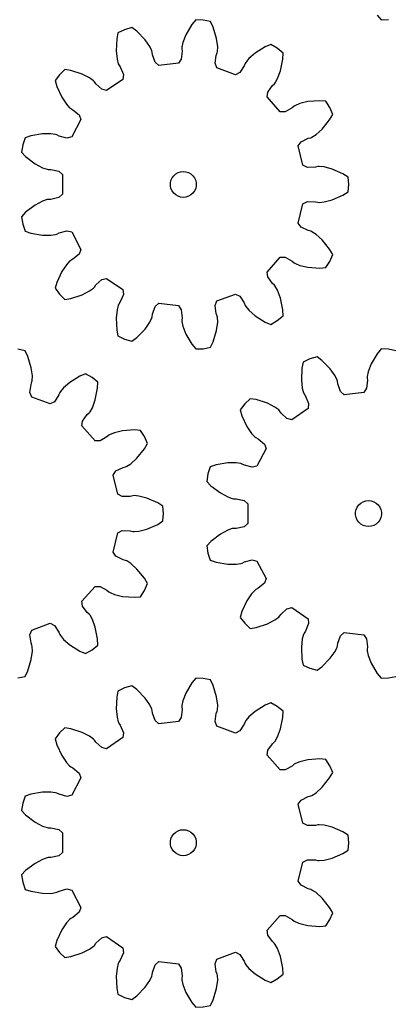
# Model space of a CAD drawing. Extents: x 0 to 209, y 0 to 228.
# Drawn here: x 85.4 to 128.1, y 0 to 114 of the extents above; entities that cross this region are included whole.
import ezdxf

# ---------------------------------------------------------------- set-up
doc = ezdxf.new("R2010")
doc.units = 0

msp = doc.modelspace()

# ---------------------------------------------------------------- linework, layer by layer
for p, q in [((126.63, 114.51), (127.08, 113.96)), ((127.08, 113.96), (127.93, 114)), ((98.29, 113.07), (97.47, 112.83)), ((98.86, 112.65), (98.29, 113.07)), ((105.24, 113.42), (104.54, 112.24)), ((105.69, 113.96), (105.24, 113.42)), ((106.54, 113.93), (105.69, 113.96)), ((107.38, 113.76), (106.54, 113.93)), ((107.69, 113.12), (107.38, 113.76)), ((108.08, 111.81), (107.69, 113.12)), ((96.55, 111.77), (96.48, 110.4)), ((96.69, 112.46), (96.55, 111.77)), ((97.47, 112.83), (96.69, 112.46)), ((99.82, 111.67), (98.86, 112.65)), ((104.54, 112.24), (104.19, 111.34)), ((108.21, 110.85), (108.08, 111.81)), ((100.37, 110.88), (99.82, 111.67)), ((100.61, 110.38), (100.37, 110.88)), ((104.08, 110.8), (104.07, 110.65)), ((104.07, 110.65), (104.11, 110.35)), ((104.19, 111.34), (104.08, 110.8)), ((108.19, 110.3), (108.21, 110.85)), ((113.7, 110.85), (112.53, 110.12)), ((114.35, 111.12), (113.7, 110.85)), ((115.09, 110.69), (114.35, 111.12)), ((115.76, 110.14), (115.09, 110.69)), ((96.48, 110.4), (96.59, 109.44)), ((96.59, 109.44), (96.74, 108.91)), ((100.65, 110.24), (100.61, 110.38)), ((100.69, 109.94), (100.65, 110.24)), ((101, 109.07), (100.69, 109.94)), ((104.01, 109.43), (103.69, 108.96)), ((104.11, 110.35), (104.01, 109.43)), ((107.92, 108.96), (108.05, 109.87)), ((108.05, 109.87), (108.16, 110.15)), ((108.16, 110.15), (108.19, 110.3)), ((111.81, 109.49), (111.45, 109.06)), ((112.53, 110.12), (111.81, 109.49)), ((115.47, 108.1), (115.73, 109.44)), ((115.73, 109.44), (115.76, 110.14)), ((96.74, 108.91), (96.8, 108.78)), ((96.8, 108.78), (96.97, 108.53)), ((96.97, 108.53), (97.32, 107.67)), ((101.43, 108.69), (101, 109.07)), ((103.69, 108.96), (101.43, 108.69)), ((108.13, 108.42), (107.92, 108.96)), ((110.25, 107.61), (108.13, 108.42)), ((111.27, 108.65), (110.76, 107.88)), ((111.38, 108.93), (111.27, 108.65)), ((111.45, 109.06), (111.38, 108.93)), ((89.95, 107.63), (89.43, 106.95)), ((90.57, 108.23), (89.95, 107.63)), ((91.26, 108.12), (90.57, 108.23)), ((92.56, 107.7), (91.26, 108.12)), ((93.42, 107.26), (92.56, 107.7)), ((93.87, 106.93), (93.42, 107.26)), ((97.32, 107.67), (97.25, 107.1)), ((110.76, 107.88), (110.25, 107.61)), ((114.86, 106.71), (115.13, 107.19)), ((115.13, 107.19), (115.47, 108.1)), ((89.43, 106.95), (89.62, 106.27)), ((89.62, 106.27), (90.2, 105.03)), ((93.97, 106.82), (93.87, 106.93)), ((94.14, 106.57), (93.97, 106.82)), ((94.82, 105.95), (94.14, 106.57)), ((97.25, 107.1), (95.38, 105.81)), ((114, 105.64), (114.54, 106.39)), ((114.54, 106.39), (114.77, 106.59)), ((114.77, 106.59), (114.86, 106.71)), ((90.2, 105.03), (90.74, 104.23)), ((95.38, 105.81), (94.82, 105.95)), ((113.93, 105.08), (114, 105.64)), ((115.44, 103.37), (113.93, 105.08)), ((90.74, 104.23), (91.12, 103.83)), ((91.12, 103.83), (91.24, 103.74)), ((91.24, 103.74), (91.5, 103.6)), ((116.82, 103.82), (116.02, 103.37)), ((117.05, 104.02), (116.82, 103.82)), ((117.18, 104.1), (117.05, 104.02)), ((117.69, 104.31), (117.18, 104.1)), ((118.62, 104.53), (117.69, 104.31)), ((119.99, 104.63), (118.62, 104.53)), ((120.69, 104.57), (119.99, 104.63)), ((121.15, 103.85), (120.69, 104.57)), ((121.49, 103.06), (121.15, 103.85)), ((91.5, 103.6), (92.21, 103)), ((92.21, 103), (92.41, 102.46)), ((116.02, 103.37), (115.44, 103.37)), ((121.14, 102.44), (121.49, 103.06)), ((92.41, 102.46), (91.36, 100.45)), ((120.28, 101.37), (121.14, 102.44)), ((85.97, 100.35), (85.7, 99.54)), ((86.64, 100.58), (85.97, 100.35)), ((87.99, 100.81), (86.64, 100.58)), ((88.95, 100.82), (87.99, 100.81)), ((89.5, 100.73), (88.95, 100.82)), ((89.64, 100.69), (89.5, 100.73)), ((89.91, 100.55), (89.64, 100.69)), ((90.8, 100.31), (89.91, 100.55)), ((91.36, 100.45), (90.8, 100.31)), ((118.67, 100.3), (118.96, 100.37)), ((118.96, 100.37), (119.1, 100.43)), ((119.1, 100.43), (119.57, 100.73)), ((119.57, 100.73), (120.28, 101.37)), ((85.7, 99.54), (85.56, 98.69)), ((117.52, 99.41), (117.85, 99.89)), ((118.06, 97.2), (117.52, 99.41)), ((117.85, 99.89), (118.67, 100.3)), ((85.56, 98.69), (86.04, 98.18)), ((86.04, 98.18), (87.13, 97.35)), ((87.13, 97.35), (87.98, 96.9)), ((87.98, 96.9), (88.51, 96.72)), ((118.57, 96.94), (118.06, 97.2)), ((119.5, 96.96), (118.57, 96.94)), ((119.79, 97.03), (119.5, 96.96)), ((119.94, 97.04), (119.79, 97.03)), ((120.49, 96.99), (119.94, 97.04)), ((121.42, 96.75), (120.49, 96.99)), ((88.51, 96.72), (88.65, 96.69)), ((88.65, 96.69), (88.95, 96.69)), ((88.95, 96.69), (89.86, 96.49)), ((89.86, 96.49), (90.29, 96.11)), ((90.29, 96.11), (90.29, 93.83)), ((102.94, 95.72), (103.13, 95.97)), ((103.13, 95.97), (103.36, 96.18)), ((103.36, 96.18), (103.63, 96.34)), ((103.63, 96.34), (103.93, 96.44)), ((103.93, 96.44), (104.24, 96.47)), ((104.24, 96.47), (104.55, 96.44)), ((104.55, 96.44), (104.85, 96.34)), ((104.85, 96.34), (105.12, 96.18)), ((105.12, 96.18), (105.36, 95.97)), ((105.36, 95.97), (105.54, 95.72)), ((122.68, 96.21), (121.42, 96.75)), ((123.27, 95.83), (122.68, 96.21)), ((123.34, 94.97), (123.27, 95.83)), ((102.75, 95.13), (102.81, 95.43)), ((102.75, 94.81), (102.75, 95.13)), ((102.81, 94.51), (102.75, 94.81)), ((102.81, 95.43), (102.94, 95.72)), ((105.54, 95.72), (105.67, 95.43)), ((105.67, 95.43), (105.73, 95.13)), ((105.73, 94.81), (105.67, 94.51)), ((105.73, 95.13), (105.73, 94.81)), ((123.27, 94.11), (123.34, 94.97)), ((90.29, 93.83), (89.86, 93.45)), ((102.94, 94.22), (102.81, 94.51)), ((103.13, 93.97), (102.94, 94.22)), ((103.36, 93.76), (103.13, 93.97)), ((103.63, 93.6), (103.36, 93.76)), ((103.93, 93.5), (103.63, 93.6)), ((104.24, 93.47), (103.93, 93.5)), ((104.55, 93.5), (104.24, 93.47)), ((104.85, 93.6), (104.55, 93.5)), ((105.12, 93.76), (104.85, 93.6)), ((105.36, 93.97), (105.12, 93.76)), ((105.54, 94.22), (105.36, 93.97)), ((105.67, 94.51), (105.54, 94.22)), ((121.42, 93.19), (122.68, 93.73)), ((122.68, 93.73), (123.27, 94.11)), ((87.13, 92.59), (86.04, 91.76)), ((87.98, 93.04), (87.13, 92.59)), ((88.51, 93.22), (87.98, 93.04)), ((88.65, 93.25), (88.51, 93.22)), ((88.95, 93.25), (88.65, 93.25)), ((89.86, 93.45), (88.95, 93.25)), ((117.52, 90.52), (118.06, 92.74)), ((118.06, 92.74), (118.57, 93)), ((118.57, 93), (119.5, 92.98)), ((119.5, 92.98), (119.79, 92.91)), ((119.79, 92.91), (119.94, 92.9)), ((119.94, 92.9), (120.49, 92.95)), ((120.49, 92.95), (121.42, 93.19)), ((86.04, 91.76), (85.56, 91.25)), ((85.56, 91.25), (85.7, 90.4)), ((85.7, 90.4), (85.97, 89.58)), ((117.85, 90.05), (117.52, 90.52)), ((118.67, 89.64), (117.85, 90.05)), ((85.97, 89.58), (86.64, 89.36)), ((86.64, 89.36), (87.99, 89.13)), ((87.99, 89.13), (88.95, 89.12)), ((88.95, 89.12), (89.5, 89.2)), ((89.5, 89.2), (89.64, 89.25)), ((89.64, 89.25), (89.91, 89.39)), ((89.91, 89.39), (90.8, 89.63)), ((90.8, 89.63), (91.36, 89.49)), ((91.36, 89.49), (92.41, 87.48)), ((118.96, 89.57), (118.67, 89.64)), ((119.1, 89.51), (118.96, 89.57)), ((119.57, 89.21), (119.1, 89.51)), ((120.28, 88.56), (119.57, 89.21)), ((121.14, 87.5), (120.28, 88.56)), ((92.21, 86.94), (91.5, 86.34)), ((92.41, 87.48), (92.21, 86.94)), ((121.49, 86.88), (121.14, 87.5)), ((121.15, 86.09), (121.49, 86.88)), ((90.74, 85.71), (90.2, 84.91)), ((91.12, 86.11), (90.74, 85.71)), ((91.24, 86.2), (91.12, 86.11)), ((91.5, 86.34), (91.24, 86.2)), ((113.93, 84.86), (115.44, 86.57)), ((115.44, 86.57), (116.02, 86.57)), ((116.02, 86.57), (116.82, 86.12)), ((116.82, 86.12), (117.05, 85.92)), ((117.05, 85.92), (117.18, 85.84)), ((117.18, 85.84), (117.69, 85.63)), ((117.69, 85.63), (118.62, 85.41)), ((120.69, 85.37), (121.15, 86.09)), ((90.2, 84.91), (89.62, 83.67)), ((114, 84.29), (113.93, 84.86)), ((118.62, 85.41), (119.99, 85.31)), ((119.99, 85.31), (120.69, 85.37)), ((89.62, 83.67), (89.43, 82.99)), ((93.97, 83.12), (94.14, 83.37)), ((94.14, 83.37), (94.82, 83.99)), ((94.82, 83.99), (95.38, 84.13)), ((95.38, 84.13), (97.25, 82.84)), ((114.54, 83.55), (114, 84.29)), ((114.77, 83.34), (114.54, 83.55)), ((114.86, 83.23), (114.77, 83.34)), ((115.13, 82.75), (114.86, 83.23)), ((89.43, 82.99), (89.95, 82.3)), ((89.95, 82.3), (90.57, 81.71)), ((91.26, 81.82), (92.56, 82.24)), ((92.56, 82.24), (93.42, 82.68)), ((93.42, 82.68), (93.87, 83.01)), ((93.87, 83.01), (93.97, 83.12)), ((97.32, 82.27), (96.97, 81.41)), ((97.25, 82.84), (97.32, 82.27)), ((108.13, 81.52), (110.25, 82.32)), ((110.25, 82.32), (110.76, 82.06)), ((115.47, 81.84), (115.13, 82.75)), ((90.57, 81.71), (91.26, 81.82)), ((96.74, 81.03), (96.59, 80.49)), ((96.8, 81.16), (96.74, 81.03)), ((96.97, 81.41), (96.8, 81.16)), ((101, 80.87), (101.43, 81.25)), ((101.43, 81.25), (103.69, 80.98)), ((103.69, 80.98), (104.01, 80.51)), ((107.92, 80.98), (108.13, 81.52)), ((108.05, 80.07), (107.92, 80.98)), ((110.76, 82.06), (111.27, 81.29)), ((111.27, 81.29), (111.38, 81.01)), ((111.38, 81.01), (111.45, 80.88)), ((115.73, 80.5), (115.47, 81.84)), ((96.59, 80.49), (96.48, 79.54)), ((100.65, 79.7), (100.69, 80)), ((100.69, 80), (101, 80.87)), ((104.01, 80.51), (104.11, 79.59)), ((108.16, 79.78), (108.05, 80.07)), ((111.45, 80.88), (111.81, 80.45)), ((111.81, 80.45), (112.53, 79.82)), ((112.53, 79.82), (113.7, 79.09)), ((115.09, 79.25), (115.76, 79.8)), ((115.76, 79.8), (115.73, 80.5)), ((96.48, 79.54), (96.55, 78.17)), ((99.82, 78.27), (100.37, 79.06)), ((100.37, 79.06), (100.61, 79.56)), ((100.61, 79.56), (100.65, 79.7)), ((104.11, 79.59), (104.07, 79.29)), ((104.07, 79.29), (104.08, 79.14)), ((104.08, 79.14), (104.19, 78.6)), ((108.08, 78.13), (108.21, 79.08)), ((108.19, 79.64), (108.16, 79.78)), ((108.21, 79.08), (108.19, 79.64)), ((113.7, 79.09), (114.35, 78.82)), ((114.35, 78.82), (115.09, 79.25)), ((96.55, 78.17), (96.69, 77.48)), ((98.86, 77.29), (99.82, 78.27)), ((104.19, 78.6), (104.54, 77.7)), ((104.54, 77.7), (105.24, 76.52)), ((107.69, 76.82), (108.08, 78.13)), ((96.69, 77.48), (97.47, 77.11)), ((97.47, 77.11), (98.29, 76.87)), ((98.29, 76.87), (98.86, 77.29)), ((105.24, 76.52), (105.69, 75.98)), ((107.38, 76.18), (107.69, 76.82)), ((86, 75.77), (85.15, 75.94)), ((86.3, 75.13), (86, 75.77)), ((105.69, 75.98), (106.54, 76.01)), ((106.54, 76.01), (107.38, 76.18)), ((126.63, 75.43), (125.93, 74.25)), ((127.08, 75.98), (126.63, 75.43)), ((127.93, 75.94), (127.08, 75.98)), ((128.77, 75.77), (127.93, 75.94)), ((86.69, 73.82), (86.3, 75.13)), ((118.08, 74.47), (117.94, 73.78)), ((118.86, 74.84), (118.08, 74.47)), ((119.68, 75.08), (118.86, 74.84)), ((120.25, 74.66), (119.68, 75.08)), ((121.21, 73.68), (120.25, 74.66)), ((125.93, 74.25), (125.58, 73.35)), ((86.82, 72.87), (86.69, 73.82)), ((92.96, 73.13), (92.31, 72.86)), ((93.7, 72.7), (92.96, 73.13)), ((117.94, 73.78), (117.87, 72.41)), ((121.76, 72.89), (121.21, 73.68)), ((125.58, 73.35), (125.47, 72.81)), ((86.53, 70.97), (86.66, 71.89)), ((86.66, 71.89), (86.77, 72.17)), ((86.77, 72.17), (86.8, 72.31)), ((86.8, 72.31), (86.82, 72.87)), ((91.14, 72.13), (90.42, 71.5)), ((92.31, 72.86), (91.14, 72.13)), ((94.37, 72.16), (93.7, 72.7)), ((94.34, 71.45), (94.37, 72.16)), ((117.87, 72.41), (117.98, 71.46)), ((122, 72.39), (121.76, 72.89)), ((122.04, 72.25), (122, 72.39)), ((122.08, 71.95), (122.04, 72.25)), ((122.39, 71.08), (122.08, 71.95)), ((125.5, 72.36), (125.4, 71.45)), ((125.47, 72.81), (125.46, 72.66)), ((125.46, 72.66), (125.5, 72.36)), ((86.74, 70.43), (86.53, 70.97)), ((89.99, 70.95), (89.88, 70.67)), ((90.06, 71.07), (89.99, 70.95)), ((90.42, 71.5), (90.06, 71.07)), ((94.08, 70.11), (94.34, 71.45)), ((117.98, 71.46), (118.13, 70.92)), ((118.13, 70.92), (118.19, 70.79)), ((118.19, 70.79), (118.36, 70.54)), ((122.82, 70.7), (122.39, 71.08)), ((125.08, 70.97), (122.82, 70.7)), ((125.4, 71.45), (125.08, 70.97)), ((88.86, 69.63), (86.74, 70.43)), ((89.37, 69.89), (88.86, 69.63)), ((89.88, 70.67), (89.37, 69.89)), ((93.74, 69.2), (94.08, 70.11)), ((111.34, 69.65), (110.82, 68.96)), ((111.96, 70.24), (111.34, 69.65)), ((112.65, 70.13), (111.96, 70.24)), ((113.95, 69.71), (112.65, 70.13)), ((114.81, 69.27), (113.95, 69.71)), ((118.36, 70.54), (118.71, 69.68)), ((118.71, 69.68), (118.64, 69.11)), ((92.61, 67.66), (93.15, 68.41)), ((93.15, 68.41), (93.38, 68.61)), ((93.38, 68.61), (93.47, 68.72)), ((93.47, 68.72), (93.74, 69.2)), ((110.82, 68.96), (111.01, 68.28)), ((115.26, 68.94), (114.81, 69.27)), ((115.36, 68.83), (115.26, 68.94)), ((115.53, 68.59), (115.36, 68.83)), ((116.21, 67.96), (115.53, 68.59)), ((118.64, 69.11), (116.77, 67.82)), ((92.54, 67.09), (92.61, 67.66)), ((111.01, 68.28), (111.59, 67.04)), ((116.77, 67.82), (116.21, 67.96)), ((94.05, 65.38), (92.54, 67.09)), ((96.3, 66.32), (95.79, 66.11)), ((97.23, 66.54), (96.3, 66.32)), ((98.6, 66.65), (97.23, 66.54)), ((99.3, 66.58), (98.6, 66.65)), ((99.76, 65.86), (99.3, 66.58)), ((111.59, 67.04), (112.13, 66.24)), ((112.13, 66.24), (112.51, 65.84)), ((94.63, 65.39), (94.05, 65.38)), ((95.43, 65.83), (94.63, 65.39)), ((95.66, 66.03), (95.43, 65.83)), ((95.79, 66.11), (95.66, 66.03)), ((99.75, 64.45), (100.1, 65.07)), ((100.1, 65.07), (99.76, 65.86)), ((112.51, 65.84), (112.63, 65.75)), ((112.63, 65.75), (112.89, 65.61)), ((112.89, 65.61), (113.6, 65.01)), ((113.6, 65.01), (113.8, 64.48)), ((98.89, 63.39), (99.75, 64.45)), ((113.8, 64.48), (112.75, 62.46)), ((97.71, 62.44), (98.18, 62.74)), ((98.18, 62.74), (98.89, 63.39)), ((109.38, 62.82), (108.03, 62.6)), ((110.34, 62.83), (109.38, 62.82)), ((110.89, 62.75), (110.34, 62.83)), ((111.03, 62.7), (110.89, 62.75)), ((111.3, 62.56), (111.03, 62.7)), ((96.13, 61.43), (96.46, 61.9)), ((96.46, 61.9), (97.28, 62.31)), ((97.28, 62.31), (97.57, 62.38)), ((97.57, 62.38), (97.71, 62.44)), ((107.09, 61.55), (106.95, 60.7)), ((107.36, 62.37), (107.09, 61.55)), ((108.03, 62.6), (107.36, 62.37)), ((112.19, 62.32), (111.3, 62.56)), ((112.75, 62.46), (112.19, 62.32)), ((96.67, 59.22), (96.13, 61.43)), ((106.95, 60.7), (107.43, 60.19)), ((107.43, 60.19), (108.52, 59.36)), ((108.52, 59.36), (109.37, 58.91)), ((97.18, 58.95), (96.67, 59.22)), ((98.11, 58.97), (97.18, 58.95)), ((98.4, 59.04), (98.11, 58.97)), ((98.55, 59.05), (98.4, 59.04)), ((99.1, 59), (98.55, 59.05)), ((100.03, 58.77), (99.1, 59)), ((101.29, 58.22), (100.03, 58.77)), ((101.88, 57.84), (101.29, 58.22)), ((109.37, 58.91), (109.9, 58.73)), ((109.9, 58.73), (110.04, 58.7)), ((110.04, 58.7), (110.34, 58.7)), ((110.34, 58.7), (111.25, 58.5)), ((111.25, 58.5), (111.68, 58.12)), ((124.52, 57.99), (124.75, 58.2)), ((124.75, 58.2), (125.02, 58.35)), ((125.02, 58.35), (125.32, 58.45)), ((125.32, 58.45), (125.63, 58.48)), ((125.63, 58.48), (125.94, 58.45)), ((125.94, 58.45), (126.24, 58.35)), ((126.24, 58.35), (126.51, 58.2)), ((126.51, 58.2), (126.75, 57.99)), ((101.95, 56.98), (101.88, 57.84)), ((111.68, 58.12), (111.68, 55.84)), ((124.14, 57.14), (124.2, 57.45)), ((124.14, 56.82), (124.14, 57.14)), ((124.2, 57.45), (124.33, 57.73)), ((124.33, 57.73), (124.52, 57.99)), ((126.75, 57.99), (126.93, 57.73)), ((126.93, 57.73), (127.06, 57.45)), ((127.06, 57.45), (127.12, 57.14)), ((127.12, 57.14), (127.12, 56.82)), ((101.29, 55.74), (101.88, 56.13)), ((101.88, 56.13), (101.95, 56.98)), ((124.2, 56.52), (124.14, 56.82)), ((124.33, 56.23), (124.2, 56.52)), ((124.52, 55.98), (124.33, 56.23)), ((124.75, 55.77), (124.52, 55.98)), ((126.75, 55.98), (126.51, 55.77)), ((126.93, 56.23), (126.75, 55.98)), ((127.06, 56.52), (126.93, 56.23)), ((127.12, 56.82), (127.06, 56.52)), ((96.13, 52.54), (96.67, 54.75)), ((96.67, 54.75), (97.18, 55.01)), ((97.18, 55.01), (98.11, 54.99)), ((98.11, 54.99), (98.4, 54.92)), ((98.4, 54.92), (98.55, 54.91)), ((98.55, 54.91), (99.1, 54.96)), ((99.1, 54.96), (100.03, 55.2)), ((100.03, 55.2), (101.29, 55.74)), ((109.37, 55.06), (108.52, 54.6)), ((109.9, 55.24), (109.37, 55.06)), ((110.04, 55.26), (109.9, 55.24)), ((110.34, 55.26), (110.04, 55.26)), ((111.25, 55.46), (110.34, 55.26)), ((111.68, 55.84), (111.25, 55.46)), ((125.02, 55.61), (124.75, 55.77)), ((125.32, 55.51), (125.02, 55.61)), ((125.63, 55.48), (125.32, 55.51)), ((125.94, 55.51), (125.63, 55.48)), ((126.24, 55.61), (125.94, 55.51)), ((126.51, 55.77), (126.24, 55.61)), ((107.43, 53.77), (106.95, 53.26)), ((108.52, 54.6), (107.43, 53.77)), ((96.46, 52.07), (96.13, 52.54)), ((106.95, 53.26), (107.09, 52.41)), ((97.28, 51.65), (96.46, 52.07)), ((97.57, 51.58), (97.28, 51.65)), ((97.71, 51.52), (97.57, 51.58)), ((98.18, 51.22), (97.71, 51.52)), ((107.09, 52.41), (107.36, 51.6)), ((107.36, 51.6), (108.03, 51.37)), ((108.03, 51.37), (109.38, 51.14)), ((111.03, 51.26), (111.3, 51.4)), ((111.3, 51.4), (112.19, 51.64)), ((112.19, 51.64), (112.75, 51.5)), ((112.75, 51.5), (113.8, 49.49)), ((98.89, 50.58), (98.18, 51.22)), ((99.75, 49.51), (98.89, 50.58)), ((109.38, 51.14), (110.34, 51.13)), ((110.34, 51.13), (110.89, 51.22)), ((110.89, 51.22), (111.03, 51.26)), ((100.1, 48.9), (99.75, 49.51)), ((113.8, 49.49), (113.6, 48.95)), ((92.54, 46.88), (94.05, 48.58)), ((94.05, 48.58), (94.63, 48.58)), ((94.63, 48.58), (95.43, 48.13)), ((95.43, 48.13), (95.66, 47.93)), ((95.66, 47.93), (95.79, 47.86)), ((99.3, 47.38), (99.76, 48.11)), ((99.76, 48.11), (100.1, 48.9)), ((112.51, 48.12), (112.13, 47.72)), ((112.63, 48.21), (112.51, 48.12)), ((112.89, 48.36), (112.63, 48.21)), ((113.6, 48.95), (112.89, 48.36)), ((92.61, 46.31), (92.54, 46.88)), ((95.79, 47.86), (96.3, 47.64)), ((96.3, 47.64), (97.23, 47.42)), ((97.23, 47.42), (98.6, 47.32)), ((98.6, 47.32), (99.3, 47.38)), ((111.59, 46.92), (111.01, 45.68)), ((112.13, 47.72), (111.59, 46.92)), ((93.15, 45.56), (92.61, 46.31)), ((111.01, 45.68), (110.82, 45)), ((115.53, 45.38), (116.21, 46)), ((116.21, 46), (116.77, 46.14)), ((116.77, 46.14), (118.64, 44.85)), ((93.38, 45.36), (93.15, 45.56)), ((93.47, 45.24), (93.38, 45.36)), ((93.74, 44.76), (93.47, 45.24)), ((94.08, 43.86), (93.74, 44.76)), ((110.82, 45), (111.34, 44.32)), ((113.95, 44.25), (114.81, 44.7)), ((114.81, 44.7), (115.26, 45.03)), ((115.26, 45.03), (115.36, 45.13)), ((115.36, 45.13), (115.53, 45.38)), ((118.64, 44.85), (118.71, 44.28)), ((86.53, 42.99), (86.74, 43.53)), ((86.74, 43.53), (88.86, 44.34)), ((88.86, 44.34), (89.37, 44.07)), ((89.37, 44.07), (89.88, 43.3)), ((94.34, 42.51), (94.08, 43.86)), ((111.34, 44.32), (111.96, 43.72)), ((111.96, 43.72), (112.65, 43.83)), ((112.65, 43.83), (113.95, 44.25)), ((118.36, 43.42), (118.19, 43.18)), ((118.71, 44.28), (118.36, 43.42)), ((86.66, 42.08), (86.53, 42.99)), ((89.88, 43.3), (89.99, 43.02)), ((89.99, 43.02), (90.06, 42.89)), ((90.06, 42.89), (90.42, 42.46)), ((90.42, 42.46), (91.14, 41.83)), ((94.37, 41.81), (94.34, 42.51)), ((117.98, 42.51), (117.87, 41.55)), ((118.13, 43.04), (117.98, 42.51)), ((118.19, 43.18), (118.13, 43.04)), ((122.08, 42.01), (122.39, 42.88)), ((122.39, 42.88), (122.82, 43.27)), ((122.82, 43.27), (125.08, 42.99)), ((125.08, 42.99), (125.4, 42.52)), ((125.4, 42.52), (125.5, 41.6)), ((86.77, 41.8), (86.66, 42.08)), ((86.69, 40.14), (86.82, 41.1)), ((86.8, 41.65), (86.77, 41.8)), ((86.82, 41.1), (86.8, 41.65)), ((91.14, 41.83), (92.31, 41.11)), ((92.31, 41.11), (92.96, 40.83)), ((92.96, 40.83), (93.7, 41.26)), ((93.7, 41.26), (94.37, 41.81)), ((117.87, 41.55), (117.94, 40.18)), ((121.21, 40.29), (121.76, 41.07)), ((121.76, 41.07), (122, 41.57)), ((122, 41.57), (122.04, 41.72)), ((122.04, 41.72), (122.08, 42.01)), ((125.5, 41.6), (125.46, 41.3)), ((125.46, 41.3), (125.47, 41.15)), ((125.47, 41.15), (125.58, 40.61)), ((86.3, 38.83), (86.69, 40.14)), ((117.94, 40.18), (118.08, 39.49)), ((120.25, 39.3), (121.21, 40.29)), ((125.58, 40.61), (125.93, 39.71)), ((86, 38.19), (86.3, 38.83)), ((118.08, 39.49), (118.86, 39.12)), ((118.86, 39.12), (119.68, 38.89)), ((119.68, 38.89), (120.25, 39.3)), ((125.93, 39.71), (126.63, 38.53)), ((85.15, 38.02), (86, 38.19)), ((105.69, 37.99), (105.24, 37.45)), ((106.54, 37.95), (105.69, 37.99)), ((107.38, 37.78), (106.54, 37.95)), ((107.69, 37.15), (107.38, 37.78)), ((126.63, 38.53), (127.08, 37.99)), ((127.08, 37.99), (127.93, 38.02)), ((127.93, 38.02), (128.77, 38.19)), ((96.69, 36.48), (96.55, 35.79)), ((97.47, 36.85), (96.69, 36.48)), ((98.29, 37.09), (97.47, 36.85)), ((98.86, 36.67), (98.29, 37.09)), ((99.82, 35.69), (98.86, 36.67)), ((105.24, 37.45), (104.54, 36.26)), ((108.08, 35.83), (107.69, 37.15)), ((96.55, 35.79), (96.48, 34.43)), ((100.37, 34.9), (99.82, 35.69)), ((104.19, 35.37), (104.08, 34.82)), ((104.54, 36.26), (104.19, 35.37)), ((108.21, 34.88), (108.08, 35.83)), ((96.48, 34.43), (96.59, 33.47)), ((100.61, 34.4), (100.37, 34.9)), ((100.65, 34.26), (100.61, 34.4)), ((100.69, 33.96), (100.65, 34.26)), ((104.11, 34.38), (104.01, 33.46)), ((104.08, 34.82), (104.07, 34.68)), ((104.07, 34.68), (104.11, 34.38)), ((108.16, 34.18), (108.19, 34.32)), ((108.19, 34.32), (108.21, 34.88)), ((113.7, 34.87), (112.53, 34.15)), ((114.35, 35.14), (113.7, 34.87)), ((115.09, 34.71), (114.35, 35.14)), ((115.76, 34.17), (115.09, 34.71)), ((96.59, 33.47), (96.74, 32.93)), ((101, 33.09), (100.69, 33.96)), ((101.43, 32.71), (101, 33.09)), ((104.01, 33.46), (103.69, 32.99)), ((107.92, 32.98), (108.05, 33.9)), ((108.05, 33.9), (108.16, 34.18)), ((111.45, 33.09), (111.38, 32.96)), ((111.81, 33.51), (111.45, 33.09)), ((112.53, 34.15), (111.81, 33.51)), ((115.47, 32.12), (115.73, 33.46)), ((115.73, 33.46), (115.76, 34.17)), ((90.57, 32.25), (89.95, 31.66)), ((91.26, 32.15), (90.57, 32.25)), ((92.56, 31.72), (91.26, 32.15)), ((96.74, 32.93), (96.8, 32.8)), ((96.8, 32.8), (96.97, 32.55)), ((96.97, 32.55), (97.32, 31.69)), ((103.69, 32.99), (101.43, 32.71)), ((108.13, 32.45), (107.92, 32.98)), ((110.25, 31.64), (108.13, 32.45)), ((111.27, 32.68), (110.76, 31.91)), ((111.38, 32.96), (111.27, 32.68)), ((115.13, 31.22), (115.47, 32.12)), ((89.95, 31.66), (89.43, 30.97)), ((89.43, 30.97), (89.62, 30.29)), ((93.42, 31.28), (92.56, 31.72)), ((93.87, 30.95), (93.42, 31.28)), ((93.97, 30.84), (93.87, 30.95)), ((94.14, 30.6), (93.97, 30.84)), ((97.25, 31.13), (95.38, 29.83)), ((97.32, 31.69), (97.25, 31.13)), ((110.76, 31.91), (110.25, 31.64)), ((114.86, 30.73), (115.13, 31.22)), ((89.62, 30.29), (90.2, 29.05)), ((94.82, 29.97), (94.14, 30.6)), ((95.38, 29.83), (94.82, 29.97)), ((113.93, 29.1), (114, 29.67)), ((114, 29.67), (114.54, 30.42)), ((114.54, 30.42), (114.77, 30.62)), ((114.77, 30.62), (114.86, 30.73)), ((90.2, 29.05), (90.74, 28.26)), ((115.44, 27.4), (113.93, 29.1)), ((118.62, 28.56), (117.69, 28.33)), ((119.99, 28.66), (118.62, 28.56)), ((120.69, 28.6), (119.99, 28.66)), ((121.15, 27.87), (120.69, 28.6)), ((90.74, 28.26), (91.12, 27.85)), ((91.12, 27.85), (91.24, 27.76)), ((91.24, 27.76), (91.5, 27.62)), ((91.5, 27.62), (92.21, 27.02)), ((116.02, 27.4), (115.44, 27.4)), ((116.82, 27.84), (116.02, 27.4)), ((117.05, 28.04), (116.82, 27.84)), ((117.18, 28.12), (117.05, 28.04)), ((117.69, 28.33), (117.18, 28.12)), ((121.49, 27.08), (121.15, 27.87)), ((92.41, 26.49), (91.36, 24.47)), ((92.21, 27.02), (92.41, 26.49)), ((120.28, 25.4), (121.14, 26.47)), ((121.14, 26.47), (121.49, 27.08)), ((119.57, 24.76), (120.28, 25.4)), ((85.97, 24.38), (85.7, 23.56)), ((86.64, 24.61), (85.97, 24.38)), ((87.99, 24.84), (86.64, 24.61)), ((88.95, 24.84), (87.99, 24.84)), ((89.5, 24.76), (88.95, 24.84)), ((89.64, 24.71), (89.5, 24.76)), ((89.91, 24.58), (89.64, 24.71)), ((90.8, 24.34), (89.91, 24.58)), ((91.36, 24.47), (90.8, 24.34)), ((117.85, 23.91), (118.67, 24.32)), ((118.67, 24.32), (118.96, 24.4)), ((118.96, 24.4), (119.1, 24.45)), ((119.1, 24.45), (119.57, 24.76)), ((85.7, 23.56), (85.56, 22.72)), ((117.52, 23.44), (117.85, 23.91)), ((118.06, 21.23), (117.52, 23.44)), ((85.56, 22.72), (86.04, 22.2)), ((86.04, 22.2), (87.13, 21.37)), ((87.13, 21.37), (87.98, 20.92)), ((87.98, 20.92), (88.51, 20.74)), ((88.51, 20.74), (88.65, 20.72)), ((88.65, 20.72), (88.95, 20.71)), ((88.95, 20.71), (89.86, 20.51)), ((118.57, 20.96), (118.06, 21.23)), ((119.5, 20.98), (118.57, 20.96)), ((119.79, 21.05), (119.5, 20.98)), ((119.94, 21.06), (119.79, 21.05)), ((120.49, 21.01), (119.94, 21.06)), ((121.42, 20.78), (120.49, 21.01)), ((122.68, 20.23), (121.42, 20.78)), ((89.86, 20.51), (90.29, 20.13)), ((90.29, 20.13), (90.29, 17.86)), ((102.75, 19.15), (102.81, 19.46)), ((102.81, 19.46), (102.94, 19.74)), ((102.94, 19.74), (103.13, 20)), ((103.13, 20), (103.36, 20.21)), ((103.36, 20.21), (103.63, 20.36)), ((103.63, 20.36), (103.93, 20.46)), ((103.93, 20.46), (104.24, 20.49)), ((104.24, 20.49), (104.55, 20.46)), ((104.55, 20.46), (104.85, 20.36)), ((104.85, 20.36), (105.12, 20.21)), ((105.12, 20.21), (105.36, 20)), ((105.36, 20), (105.54, 19.74)), ((105.54, 19.74), (105.67, 19.46)), ((105.67, 19.46), (105.73, 19.15)), ((123.27, 19.85), (122.68, 20.23)), ((123.34, 18.99), (123.27, 19.85)), ((102.75, 18.84), (102.75, 19.15)), ((102.81, 18.53), (102.75, 18.84)), ((102.94, 18.24), (102.81, 18.53)), ((103.13, 17.99), (102.94, 18.24)), ((105.54, 18.24), (105.36, 17.99)), ((105.67, 18.53), (105.54, 18.24)), ((105.73, 18.84), (105.67, 18.53)), ((105.73, 19.15), (105.73, 18.84)), ((123.27, 18.14), (123.34, 18.99)), ((88.51, 17.25), (87.98, 17.07)), ((88.65, 17.27), (88.51, 17.25)), ((88.95, 17.27), (88.65, 17.27)), ((89.86, 17.48), (88.95, 17.27)), ((90.29, 17.86), (89.86, 17.48)), ((103.36, 17.78), (103.13, 17.99)), ((103.63, 17.62), (103.36, 17.78)), ((103.93, 17.53), (103.63, 17.62)), ((104.24, 17.49), (103.93, 17.53)), ((104.55, 17.53), (104.24, 17.49)), ((104.85, 17.62), (104.55, 17.53)), ((105.12, 17.78), (104.85, 17.62)), ((105.36, 17.99), (105.12, 17.78)), ((120.49, 16.97), (121.42, 17.21)), ((121.42, 17.21), (122.68, 17.76)), ((122.68, 17.76), (123.27, 18.14)), ((87.13, 16.61), (86.04, 15.78)), ((87.98, 17.07), (87.13, 16.61)), ((117.52, 14.55), (118.06, 16.76)), ((118.06, 16.76), (118.57, 17.02)), ((118.57, 17.02), (119.5, 17.01)), ((119.5, 17.01), (119.79, 16.94)), ((119.79, 16.94), (119.94, 16.92)), ((119.94, 16.92), (120.49, 16.97)), ((86.04, 15.78), (85.56, 15.27)), ((85.56, 15.27), (85.7, 14.42)), ((85.7, 14.42), (85.97, 13.61)), ((117.85, 14.08), (117.52, 14.55)), ((118.67, 13.67), (117.85, 14.08)), ((85.97, 13.61), (86.64, 13.38)), ((86.64, 13.38), (87.99, 13.15)), ((87.99, 13.15), (88.95, 13.14)), ((88.95, 13.14), (89.5, 13.23)), ((89.5, 13.23), (89.64, 13.27)), ((89.64, 13.27), (89.91, 13.41)), ((89.91, 13.41), (90.8, 13.65)), ((90.8, 13.65), (91.36, 13.52)), ((91.36, 13.52), (92.41, 11.5)), ((118.96, 13.59), (118.67, 13.67)), ((119.1, 13.53), (118.96, 13.59)), ((119.57, 13.23), (119.1, 13.53)), ((120.28, 12.59), (119.57, 13.23)), ((121.14, 11.52), (120.28, 12.59)), ((92.41, 11.5), (92.21, 10.97)), ((121.49, 10.91), (121.14, 11.52)), ((91.5, 10.37), (91.24, 10.23)), ((92.21, 10.97), (91.5, 10.37)), ((113.93, 8.89), (115.44, 10.59)), ((115.44, 10.59), (116.02, 10.59)), ((116.02, 10.59), (116.82, 10.14)), ((121.15, 10.12), (121.49, 10.91)), ((90.74, 9.73), (90.2, 8.94)), ((91.12, 10.14), (90.74, 9.73)), ((91.24, 10.23), (91.12, 10.14)), ((116.82, 10.14), (117.05, 9.95)), ((117.05, 9.95), (117.18, 9.87)), ((117.18, 9.87), (117.69, 9.65)), ((117.69, 9.65), (118.62, 9.43)), ((118.62, 9.43), (119.99, 9.33)), ((119.99, 9.33), (120.69, 9.39)), ((120.69, 9.39), (121.15, 10.12)), ((90.2, 8.94), (89.62, 7.69)), ((94.14, 7.39), (94.82, 8.02)), ((94.82, 8.02), (95.38, 8.16)), ((95.38, 8.16), (97.25, 6.86)), ((114, 8.32), (113.93, 8.89)), ((114.54, 7.57), (114, 8.32)), ((89.62, 7.69), (89.43, 7.02)), ((89.43, 7.02), (89.95, 6.33)), ((93.42, 6.71), (93.87, 7.04)), ((93.87, 7.04), (93.97, 7.14)), ((93.97, 7.14), (94.14, 7.39)), ((97.25, 6.86), (97.32, 6.29)), ((114.77, 7.37), (114.54, 7.57)), ((114.86, 7.25), (114.77, 7.37)), ((115.13, 6.77), (114.86, 7.25)), ((89.95, 6.33), (90.57, 5.73)), ((90.57, 5.73), (91.26, 5.84)), ((91.26, 5.84), (92.56, 6.27)), ((92.56, 6.27), (93.42, 6.71)), ((97.32, 6.29), (96.97, 5.44)), ((108.13, 5.54), (110.25, 6.35)), ((110.25, 6.35), (110.76, 6.08)), ((110.76, 6.08), (111.27, 5.31)), ((115.47, 5.87), (115.13, 6.77)), ((115.73, 4.52), (115.47, 5.87)), ((96.74, 5.05), (96.59, 4.52)), ((96.8, 5.19), (96.74, 5.05)), ((96.97, 5.44), (96.8, 5.19)), ((100.69, 4.03), (101, 4.9)), ((101, 4.9), (101.43, 5.28)), ((101.43, 5.28), (103.69, 5)), ((103.69, 5), (104.01, 4.53)), ((107.92, 5.01), (108.13, 5.54)), ((108.05, 4.09), (107.92, 5.01)), ((111.27, 5.31), (111.38, 5.03)), ((111.38, 5.03), (111.45, 4.9)), ((111.45, 4.9), (111.81, 4.47)), ((96.59, 4.52), (96.48, 3.56)), ((96.48, 3.56), (96.55, 2.19)), ((100.37, 3.09), (100.61, 3.59)), ((100.61, 3.59), (100.65, 3.73)), ((100.65, 3.73), (100.69, 4.03)), ((104.01, 4.53), (104.11, 3.61)), ((104.11, 3.61), (104.07, 3.31)), ((108.16, 3.81), (108.05, 4.09)), ((108.19, 3.66), (108.16, 3.81)), ((108.21, 3.11), (108.19, 3.66)), ((111.81, 4.47), (112.53, 3.84)), ((112.53, 3.84), (113.7, 3.12)), ((115.09, 3.28), (115.76, 3.82)), ((115.76, 3.82), (115.73, 4.52)), ((98.86, 1.32), (99.82, 2.3)), ((99.82, 2.3), (100.37, 3.09)), ((104.07, 3.31), (104.08, 3.16)), ((104.08, 3.16), (104.19, 2.62)), ((104.19, 2.62), (104.54, 1.72)), ((108.08, 2.15), (108.21, 3.11)), ((113.7, 3.12), (114.35, 2.85)), ((114.35, 2.85), (115.09, 3.28)), ((96.55, 2.19), (96.69, 1.5)), ((96.69, 1.5), (97.47, 1.14)), ((98.29, 0.9), (98.86, 1.32)), ((104.54, 1.72), (105.24, 0.54)), ((107.69, 0.84), (108.08, 2.15)), ((97.47, 1.14), (98.29, 0.9)), ((105.24, 0.54), (105.69, 0)), ((105.69, 0), (106.54, 0.03)), ((106.54, 0.03), (107.38, 0.21)), ((107.38, 0.21), (107.69, 0.84))]:
    msp.add_line(p, q)

doc.saveas('drawing.dxf')
